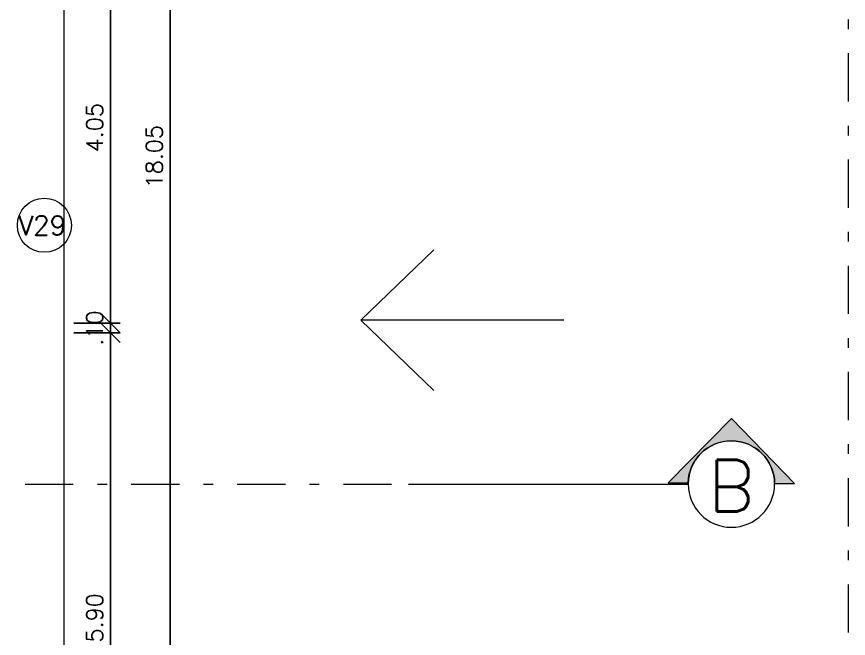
# Model space of a CAD drawing. Header units: millimetres. Extents: x 521 to 1055, y 261 to 520.
# Drawn here: x 616.32 to 624.94, y 410.23 to 416.67 of the extents above; entities that cross this region are included whole.
import ezdxf
from ezdxf.enums import TextEntityAlignment as Align

# ---------------------------------------------------------------- set-up
doc = ezdxf.new("R2010")
doc.units = ezdxf.units.MM
doc.linetypes.add('CONTINU', pattern=[0])
doc.linetypes.add('DASHDOTX2', pattern=[2, 1, -0.5, 0, -0.5])
doc.layers.add('0.1', color=8, linetype='Continuous', lineweight=13)
doc.styles.add('ROMANS', font='romans')
doc.styles.get("Standard").update_dxf_attribs({"font": 'romans.shx'})
doc.dimstyles.new('Fares Eng - 50', dxfattribs={"dimscale": 2, "dimtxt": 0.085, "dimasz": 0.1, "dimexe": 0.05, "dimexo": 0.05, "dimgap": 0.04, "dimtad": 1, "dimzin": 4, "dimdsep": 46, "dimtxsty": 'ROMANS', "dimblk1": 'OBLIQUE', "dimblk2": 'OBLIQUE', "dimsah": 1, "dimcen": 0.05, "dimdle": 0.05, "dimclrd": 8, "dimclre": 8, "dimclrt": 8, "dimaunit": 1, "dimadec": 0, "dimazin": 0, "dimtfac": 1, "dimtix": 1, "dimtmove": 2, "dimatfit": 0, "dimldrblk": 'OPEN90', "dimfxl": 1, "dimtolj": 1, "dimtzin": 0, "dimarcsym": 0})

# ---------------------------------------------------------------- blocks, each defined once
blk = doc.blocks.new('_OBLIQUE')
at = {"color": 0, "linetype": 'ByBlock'}
blk.add_line((-0.5, -0.5), (0.5, 0.5), dxfattribs=at)
blk = doc.blocks.new('*D833')
at = {"layer": '0.1', "color": 8, "lineweight": -2, "transparency": 16777216}
for p, q in [((617.9116, 406.0965), (617.9116, 424.3465)), ((617.5102, 424.2465), (618.0116, 424.2465)), ((617.5102, 406.1965), (618.0116, 406.1965))]:
    blk.add_line(p, q, dxfattribs=at)
at = {"layer": 'DEFPOINTS', "color": 0, "lineweight": -2, "transparency": 16777216}
for p in [(617.4102, 424.2465), (617.9116, 424.2465), (617.4102, 406.1965)]:
    blk.add_point(p, dxfattribs=at)
at = {"layer": '0.1', "color": 8, "lineweight": -2, "transparency": 16777216, "xscale": 0.2, "yscale": 0.2, "zscale": 0.2}
for p, rotation in [((617.9116, 424.2465), 90), ((617.9116, 406.1965), 270)]:
    blk.add_blockref('_OBLIQUE', p, dxfattribs=dict(at, rotation=rotation))
at = {"layer": '0.1', "color": 8, "transparency": 16777216, "insert": (617.7466, 415.2215), "char_height": 0.17, "attachment_point": 5, "rotation": 90, "style": 'ROMANS'}
blk.add_mtext('\\A1;18.05', dxfattribs=at)
blk = doc.blocks.new('_Open90')
at = {"color": 0, "linetype": 'ByBlock', "lineweight": -2}
for p, q in [((-0.5, 0.5), (0, 0)), ((0, 0), (-1, 0)), ((0, 0), (-0.5, -0.5))]:
    blk.add_line(p, q, dxfattribs=at)
blk = doc.blocks.new('Cor-4A')
h = blk.add_hatch(color=1)
edge = h.paths.add_edge_path()
edge.add_line((-0.000046, -0.007316), (-0.007572, 0))
edge.add_line((-0.007572, 0), (-0.000141, 0.007314))
edge.add_line((-0.000141, 0.007314), (-0.000141, 0.004997))
edge.add_arc((0.000001, 0), 0.004999, 91.62163, 269.46796)
edge.add_line((-0.000046, -0.004999), (-0.000046, -0.007316))
at = {"linetype": 'DASHDOTX2'}
blk.add_line((0, 0.037351), (0, 0.004998), dxfattribs=at)
at = {"color": 1}
blk.add_lwpolyline([(-0.000046, -0.007316), (-0.007572, 0), (-0.000141, 0.007314), (-0.000141, 0.004997, 0.98138), (-0.000046, -0.004999)], format="xyb", close=True, dxfattribs=at)
blk.add_circle((0, 0), 0.004998, dxfattribs=at)
at = {"color": 3, "style": 'ROMANS'}
blk.add_attdef('O', text='', height=0.006, rotation=90, dxfattribs=at).set_placement((0.000194, 0), align=Align.MIDDLE)
blk = doc.blocks.new('*D1033')
at = {"layer": '0.1', "color": 8, "linetype": 'CONTINU', "lineweight": -2, "transparency": 16777216}
for p, q in [((617.2929, 417.6465), (617.2929, 413.3965)), ((616.9114, 417.5465), (617.3929, 417.5465)), ((616.9114, 413.4965), (617.3929, 413.4965))]:
    blk.add_line(p, q, dxfattribs=at)
at = {"layer": 'DEFPOINTS', "color": 0, "linetype": 'CONTINU', "lineweight": -2, "transparency": 16777216}
for p in [(616.8114, 417.5465), (616.8114, 413.4965), (617.2929, 413.4965)]:
    blk.add_point(p, dxfattribs=at)
at = {"layer": '0.1', "color": 8, "linetype": 'CONTINU', "lineweight": -2, "transparency": 16777216, "xscale": 0.2, "yscale": 0.2, "zscale": 0.2}
for p, rotation in [((617.2929, 417.5465), 90), ((617.2929, 413.4965), 270)]:
    blk.add_blockref('_OBLIQUE', p, dxfattribs=dict(at, rotation=rotation))
at = {"layer": '0.1', "color": 8, "linetype": 'CONTINU', "transparency": 16777216, "insert": (617.1279, 415.5215), "char_height": 0.17, "attachment_point": 5, "rotation": 90, "style": 'ROMANS'}
blk.add_mtext('\\A1;4.05', dxfattribs=at)
blk = doc.blocks.new('*D1034')
at = {"layer": '0.1', "color": 8, "linetype": 'CONTINU', "lineweight": -2, "transparency": 16777216}
for p, q in [((617.2929, 413.4965), (617.2929, 407.3936)), ((616.9114, 413.3965), (617.3929, 413.3965)), ((616.9114, 407.4936), (617.3929, 407.4936))]:
    blk.add_line(p, q, dxfattribs=at)
at = {"layer": 'DEFPOINTS', "color": 0, "linetype": 'CONTINU', "lineweight": -2, "transparency": 16777216}
for p in [(616.8114, 413.3965), (616.8114, 407.4936), (617.2929, 407.4936)]:
    blk.add_point(p, dxfattribs=at)
at = {"layer": '0.1', "color": 8, "linetype": 'CONTINU', "lineweight": -2, "transparency": 16777216, "xscale": 0.2, "yscale": 0.2, "zscale": 0.2}
for p, rotation in [((617.2929, 413.3965), 90), ((617.2929, 407.4936), 270)]:
    blk.add_blockref('_OBLIQUE', p, dxfattribs=dict(at, rotation=rotation))
at = {"layer": '0.1', "color": 8, "linetype": 'CONTINU', "transparency": 16777216, "insert": (617.1279, 410.445), "char_height": 0.17, "attachment_point": 5, "rotation": 90, "style": 'ROMANS'}
blk.add_mtext('\\A1;5.90', dxfattribs=at)
blk = doc.blocks.new('*D1035')
at = {"layer": '0.1', "color": 8, "linetype": 'CONTINU', "lineweight": -2, "transparency": 16777216}
for p, q in [((617.2929, 413.4965), (617.2929, 413.6965)), ((616.9114, 413.4965), (617.3929, 413.4965)), ((617.2929, 413.3965), (617.2929, 413.4965)), ((616.9114, 413.3965), (617.3929, 413.3965)), ((617.2929, 413.3965), (617.2929, 413.1965))]:
    blk.add_line(p, q, dxfattribs=at)
at = {"layer": 'DEFPOINTS', "color": 0, "linetype": 'CONTINU', "lineweight": -2, "transparency": 16777216}
for p in [(616.8114, 413.4965), (617.2929, 413.4965), (616.8114, 413.3965)]:
    blk.add_point(p, dxfattribs=at)
at = {"layer": '0.1', "color": 8, "linetype": 'CONTINU', "lineweight": -2, "transparency": 16777216, "xscale": 0.2, "yscale": 0.2, "zscale": 0.2}
for p, rotation in [((617.2929, 413.4965), 270), ((617.2929, 413.3965), 90)]:
    blk.add_blockref('_OBLIQUE', p, dxfattribs=dict(at, rotation=rotation))
at = {"layer": '0.1', "color": 8, "linetype": 'CONTINU', "transparency": 16777216, "insert": (617.1279, 413.4465), "char_height": 0.17, "attachment_point": 5, "rotation": 90, "style": 'ROMANS'}
blk.add_mtext('\\A1;.10', dxfattribs=at)

msp = doc.modelspace()

# ---------------------------------------------------------------- linework, layer by layer
at = {"layer": '0.1', "color": 8, "linetype": 'DASHDOTX2', "ltscale": 0.5}
for p, q in [((624.9398, 365.19275), (624.9398, 428.20423)), ((599.90576, 411.83162), (620.3808, 411.83162))]:
    msp.add_line(p, q, dxfattribs=at)
at = {"layer": '0.1', "color": 8, "linetype": 'CONTINU'}
for p, q in [((616.81144, 405.24649), (616.81144, 423.09649)), ((619.8875, 413.52726), (620.64485, 414.25588)), ((621.99124, 413.52726), (619.8875, 413.52726)), ((619.8875, 413.52726), (620.64485, 412.79863))]:
    msp.add_line(p, q, dxfattribs=at)
at = {"layer": '0.1', "color": 8}
msp.add_circle((616.60669, 414.51164), 0.28038, dxfattribs=at)

# ---------------------------------------------------------------- block references
ref = msp.add_blockref('Cor-4A', (623.72745, 411.83162), dxfattribs=dict(at, xscale=-89.59999999999991, yscale=89.59999999999997, zscale=89.60000000000001, rotation=90))
ref.add_attrib('O', 'B', dxfattribs={"layer": '0', "color": 3, "height": 0.5376, "rotation": 180, "style": 'ROMANS', "text_generation_flag": 2}).set_placement((623.72745, 411.81423), align=Align.MIDDLE)

# ---------------------------------------------------------------- texts
msp.add_text('V29', height=0.2, dxfattribs=at).set_placement((616.3359, 414.41013))

# ---------------------------------------------------------------- dimensions: what is measured, and where the dimension line sits
at = {"layer": '0.1', "color": 7}
dim = msp.add_linear_dim(base=(617.91165, 424.24649), p1=(617.41019, 406.19649), p2=(617.41019, 424.24649), angle=90, dimstyle='Fares Eng - 50', dxfattribs=at)
dim.commit()
dim.dimension.update_dxf_attribs({"geometry": '*D833', "text_midpoint": (617.74665, 415.22149)})
at = {"layer": '0.1', "color": 8, "linetype": 'CONTINU'}
for base, p1, p2, picture, middle in [((617.29294, 413.49649), (616.81144, 417.54649), (616.81144, 413.49649), '*D1033', (617.12794, 415.52149)), ((617.29294, 413.49649), (616.81144, 413.39649), (616.81144, 413.49649), '*D1035', (617.12794, 413.44649)), ((617.29294, 407.49357), (616.81144, 413.39649), (616.81144, 407.49357), '*D1034', (617.12794, 410.44503))]:
    dim = msp.add_linear_dim(base=base, p1=p1, p2=p2, angle=90, dimstyle='Fares Eng - 50', dxfattribs=at)
    dim.commit()
    dim.dimension.update_dxf_attribs({"geometry": picture, "text_midpoint": middle})

doc.saveas('drawing.dxf')
